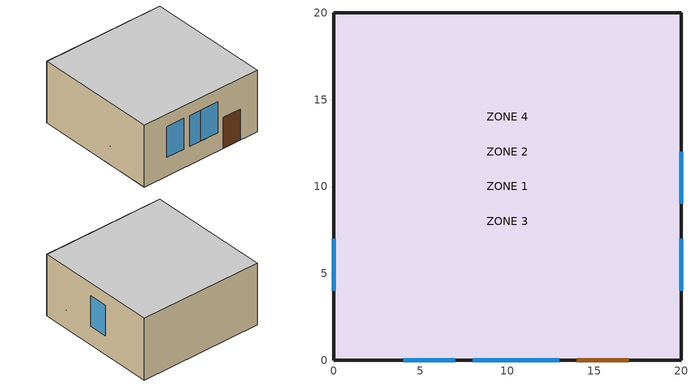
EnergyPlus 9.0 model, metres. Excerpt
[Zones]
ZONE 1
 floor adiabatic (FLOOR): 20,0 0,0 0,20 20,20 z0
 wall outside (EXTERIOR): 20,20 0,20 0,0 20,0 z0:10
 wall adiabatic (INTERIOR): 20,0 20,20 z0:10
 window (SINGLE PANE HW WINDOW): 4,0 7,0 z3:8
 door (HOLLOW WOOD DOOR): 14,0 17,0 z0:5
ZONE 2
 floor adiabatic (FLOOR): 20,0 0,0 0,20 20,20 z0
 wall outside (EXTERIOR): 0,0 20,0 20,20 0,20 z0:10
 wall adiabatic (INTERIOR): 0,20 0,0 z0:10
 window (SINGLE PANE HW WINDOW): 4,0 7,0 / 10,0 13,0 / 20,9 20,12 z3:8
ZONE 3
 floor to ZONE 1 (FLOOR34): 20,0 0,0 0,20 20,20 z0
 wall outside (EXTERIOR): 20,20 0,20 0,0 20,0 z0:10
 wall to ZONE 4 (INTERIOR): 20,0 20,20 z0:10
 window (SINGLE PANE HW WINDOW): 8,0 11,0 z3:8
 window inside (SINGLE PANE HW WINDOW): 20,4 20,7 z3:8
 roof outside (ROOF31): 0,20 0,0 20,0 20,20 z10
ZONE 4
 floor to ZONE 2 (FLOOR34): 20,0 0,0 0,20 20,20 z0
 wall outside (EXTERIOR): 0,0 20,0 20,20 0,20 z0:10
 window (SINGLE PANE HW WINDOW): 8,0 11,0 z3:8
 window inside (SINGLE PANE HW WINDOW): 0,7 0,4 z3:8
 roof outside (ROOF31): 0,20 0,0 20,0 20,20 z10
[Building]
BUILDING #1: North Axis {deg}=0; Terrain=Suburbs; Loads Convergence Tolerance Value=0.04; Temperature Convergence Tolerance Value {deltaC}=0.4; Solar Distribution=FullExterior; Maximum Number of Warmup Days=25; Minimum Number of Warmup Days=6
[Site:Location]
Chicago Ohare Intl Ap IL USA WMO=725300: Latitude {deg}=41.99; Longitude {deg}=-87.91; Time Zone {hr}=-6; Elevation {m}=205
[SizingPeriod:DesignDay] Day of Month=21; Humidity Condition Type=Wetbulb; Barometric Pressure {Pa}=98886; Rain Indicator=No; Snow Indicator=No; Daylight Saving Time Indicator=No; Solar Model Indicator=ASHRAEClearSky
Name | Month | Day Type | Maximum Dry-Bulb Temperature {C} | Daily Dry-Bulb Temperature Range {deltaC} | Wetbulb or DewPoint at Maximum Dry-Bulb {C} | Wind Speed {m/s} | Wind Direction {deg} | Sky Clearness
Chicago Ohare Intl Ap Ann Htg 99% Condns DB | 1 | WinterDesignDay | -16.6 | 0 | -16.6 | 4.9 | 270 | 0
Chicago Ohare Intl Ap Ann Clg 1% Condns DB=>MWB | 7 | SummerDesignDay | 31.6 | 10.5 | 23 | 5.2 | 230 | 1
[Site:GroundTemperature:BuildingSurface]
20, 20, 20, 20, 20, 20, 20, 20, 20, 20, 20, 20
[Material] Thermal Absorptance=0.9
Name | Roughness | Thickness {m} | Conductivity {W/m-K} | Density {kg/m3} | Specific Heat {J/kg-K} | Solar Absorptance | Visible Absorptance
A2 - 4 IN DENSE FACE BRICK | Rough | 0.101498 | 1.245296 | 2082.4 | 920.48 | 0.93 | 0.93
B3 - 2 IN INSULATION | VeryRough | 0.0509016 | 0.0432394 | 32.03693 | 836.8 | 0.5 | 0.5
C2 - 4 IN LW CONCRETE BLOCK | MediumRough | 0.101498 | 0.380507 | 608.7016 | 836.8 | 0.65 | 0.65
E1 - 3 / 4 IN PLASTER OR GYP BOARD | Smooth | 0.01905 | 0.726422 | 1601.846 | 836.8 | 0.92 | 0.92
WOOD - HARDWOOD 1 / 8 IN | MediumSmooth | 0.00316992 | 0.159121 | 720.8308 | 1255.2 | 0.78 | 0.78
C7 - 8 IN LW CONCRETE BLOCK | Rough | 0.203302 | 0.570761 | 608.7016 | 836.8 | 0.65 | 0.65
E5 - ACOUSTIC TILE | MediumSmooth | 0.01905 | 0.0605352 | 480.5539 | 836.8 | 0.32 | 0.32
C5 - 4 IN HW CONCRETE | MediumRough | 0.101498 | 1.729577 | 2242.585 | 836.8 | 0.65 | 0.65
C10 - 8 IN HW CONCRETE | MediumRough | 0.203302 | 1.729577 | 2242.585 | 836.8 | 0.65 | 0.65
E2 - 1 / 2 IN SLAG OR STONE | Rough | 0.0127102 | 1.435549 | 881.0155 | 1673.6 | 0.55 | 0.55
E3 - 3 / 8 IN FELT AND MEMBRANE | Rough | 0.00954024 | 0.190253 | 1121.292 | 1673.6 | 0.75 | 0.75
B6 - 2 IN DENSE INSULATION | VeryRough | 0.0509016 | 0.0432394 | 91.30524 | 836.8 | 0.5 | 0.5
C12 - 2 IN HW CONCRETE | MediumRough | 0.0509016 | 1.729577 | 2242.585 | 836.8 | 0.65 | 0.65
[Material:AirGap]
Name | Thermal Resistance {m2-K/W}
B1 - AIRSPACE RESISTANCE | 0.160367
E4 - CEILING AIRSPACE | 0.176228
[WindowMaterial:Glazing]
GLASS - CLEAR PLATE 1 / 4 IN: Optical Data Type=SpectralAverage; Thickness {m}=0.006; Solar Transmittance at Normal Incidence=0.775; Front Side Solar Reflectance at Normal Incidence=0.071; Back Side Solar Reflectance at Normal Incidence=0.071; Visible Transmittance at Normal Incidence=0.881; Front Side Visible Reflectance at Normal Incidence=0.08; Back Side Visible Reflectance at Normal Incidence=0.08; Infrared Transmittance at Normal Incidence=0; Front Side Infrared Hemispherical Emissivity=0.84; Back Side Infrared Hemispherical Emissivity=0.84; Conductivity {W/m-K}=0.9
[Construction]
EXTERIOR: A2 - 4 IN DENSE FACE BRICK, B3 - 2 IN INSULATION, C2 - 4 IN LW CONCRETE BLOCK, E1 - 3 / 4 IN PLASTER OR GYP BOARD
SINGLE PANE HW WINDOW: GLASS - CLEAR PLATE 1 / 4 IN
HOLLOW WOOD DOOR: WOOD - HARDWOOD 1 / 8 IN, B1 - AIRSPACE RESISTANCE, WOOD - HARDWOOD 1 / 8 IN
INTERIOR: C7 - 8 IN LW CONCRETE BLOCK
FLOOR: E5 - ACOUSTIC TILE, E4 - CEILING AIRSPACE, C5 - 4 IN HW CONCRETE
FLOOR34: C10 - 8 IN HW CONCRETE
ROOF31: E2 - 1 / 2 IN SLAG OR STONE, E3 - 3 / 8 IN FELT AND MEMBRANE, B6 - 2 IN DENSE INSULATION, C12 - 2 IN HW CONCRETE
[Zone] Type=1; Multiplier=1; Ceiling Height {m}=AutoCalculate; Volume {m3}=AutoCalculate
ZONE 1; ZONE 2; ZONE 3; ZONE 4
[Shading:Overhang] Tilt Angle from Window/Door {deg}=90; Depth {m}=3
Name | Window or Door | Height above Window or Door {m} | Left extension from Window/Door Width {m} | Right extension from Window/Door Width {m}
Zn001:Wall001:Win001:Shade001 | Zn001:Wall001:Win001 | 0.7 | 0.2 | 0.2
Zn001:Wall001:Door001:Shade001 | Zn001:Wall001:Door001 | 0.6 | 0 | 0
Zn002:Wall001:Win001:Shade001 | Zn002:Wall001:Win001 | 0.7 | 0 | 0
Zn002:Wall002:Win001:Shade001 | Zn002:Wall002:Win001 | 0.7 | 0 | 0
[Shading:Fin] Left Extension from Window/Door {m}=0.1; Left Distance Above Top of Window {m}=0.1; Left Distance Below Bottom of Window {m}=0.1; Left Tilt Angle from Window/Door {deg}=90; Left Depth {m}=3; Right Extension from Window/Door {m}=0.1; Right Distance Above Top of Window {m}=0.1; Right Distance Below Bottom of Window {m}=0.1; Right Tilt Angle from Window/Door {deg}=90; Right Depth {m}=3
Name | Window or Door
Zn001:Wall001:Shade003 | Zn001:Wall001:Win001
Zn002:Wall002:Shade002 | Zn002:Wall002:Win001
[People] Number of People Calculation Method=People/Area; People per Zone Floor Area {person/m2}=0.1; Fraction Radiant=0.3; Sensible Heat Fraction=0.6; Activity Level Schedule=OfficeSmall ACTIVITY_SCH; Carbon Dioxide Generation Rate {m3/s-W}=3.82e-08; Enable ASHRAE 55 Comfort Warnings=No; Mean Radiant Temperature Calculation Type=ZoneAveraged; Clothing Insulation Calculation Method=ClothingInsulationSchedule
Name | Zone or ZoneList | Number of People Schedule
Zone 1 People | ZONE 1 | OfficeSmall BLDG_OCC_SCH
Zone 2 People | ZONE 2 | OfficeSmall BLDG_OCC_SCH
Zone 3 People | ZONE 3 | obFMU_PeopleSch
Zone 4 People | ZONE 4 | obFMU_PeopleSch
[ZoneInfiltration:DesignFlowRate] Schedule=INFIL-SCHED; Design Flow Rate Calculation Method=AirChanges/Hour; Air Changes per Hour {1/hr}=1; Constant Term Coefficient=1; Temperature Term Coefficient=0; Velocity Term Coefficient=0; Velocity Squared Term Coefficient=0
Name | Zone or ZoneList
ZONE 1 Infil | ZONE 1
ZONE 2 Infil | ZONE 2
ZONE 3 Infil | ZONE 3
ZONE 4 Infil | ZONE 4
[ZoneControl:Thermostat] Control Type Schedule=Zone Control Type Schedule; Control 1=SmallOffice - Thermostat
Name | Zone or ZoneList
ZONE 1 CONTROLS | ZONE 1
ZONE 2 CONTROLS | ZONE 2
ZONE 3 CONTROLS | ZONE 3
ZONE 4 CONTROLS | ZONE 4
[ThermostatSetpoint:DualSetpoint]
SmallOffice - Thermostat: Heating Setpoint Temperature Schedule=OfficeSmall HTGSETP_SCH_NO_OPTIMUM; Cooling Setpoint Temperature Schedule=OfficeSmall CLGSETP_SCH_NO_OPTIMUM
[ZoneHVAC:IdealLoadsAirSystem] Maximum Heating Supply Air Temperature {C}=50; Minimum Cooling Supply Air Temperature {C}=13; Maximum Heating Supply Air Humidity Ratio {kgWater/kgDryAir}=0.015; Minimum Cooling Supply Air Humidity Ratio {kgWater/kgDryAir}=0.009; Heating Limit=NoLimit; Maximum Heating Air Flow Rate {m3/s}=autosize; Cooling Limit=NoLimit; Maximum Cooling Air Flow Rate {m3/s}=autosize; Dehumidification Control Type=ConstantSupplyHumidityRatio; Humidification Control Type=ConstantSupplyHumidityRatio
ZONE 1 Ideal Loads; ZONE 2 Ideal Loads; ZONE 3 Ideal Loads; ZONE 4 Ideal Loads
[Zone equipment]
ZONE 1: ZONE 1 Ideal Loads
ZONE 2: ZONE 2 Ideal Loads
ZONE 3: ZONE 3 Ideal Loads
ZONE 4: ZONE 4 Ideal Loads
[HybridModel:Zone] Calculate Zone Internal Thermal Mass=No; Calculate Zone Air Infiltration Rate=No; Calculate Zone People Count=Yes; Zone Input People Activity Schedule=OfficeSmall ACTIVITY_SCH; Zone Input People Sensivle Heat Fraction Schedule=People Sensible Heat Fraction Sch; Zone Input People Radiant Heat Fraction Schedule=People Radiation Heat Fraction Sch; Zone Input People CO2 Generation Rate Schedule=People CO2 Generation Rate Sch; Begin Month=1; Begin Day of Month=1; End Month=12; End Day of Month=31
Name | Zone | Zone Measured Air CO2 Concentration Schedule | Zone Input Supply Air Mass Flow Rate Schedule | Zone Input Supply Air CO2 Concentration Schedule
ZONE 1 HybridModel | ZONE 1 | ZONE 1_MeasuredCO2Concentration | ZONE 1_Inlet_MassFlow | ZONE 1_Inlet_CO2
ZONE 2 HybridModel | ZONE 2 | ZONE 2_MeasuredCO2Concentration | ZONE 2_Inlet_MassFlow | ZONE 2_Inlet_CO2
ZONE 3 HybridModel | ZONE 3 | ZONE 3_MeasuredCO2Concentration | ZONE 3_Inlet_MassFlow | ZONE 3_Inlet_CO2
ZONE 4 HybridModel | ZONE 4 | ZONE 4_MeasuredCO2Concentration | ZONE 4_Inlet_MassFlow | ZONE 4_Inlet_CO2
[Schedule:Day:Interval]
OfficeSmall BLDG_OCC_SCH Default; OfficeSmall BLDG_OCC_SCH Winter Design Day: No, 24:00, 0
OfficeSmall BLDG_OCC_SCH Summer Design Day: No, 24:00, 1
OfficeSmall BLDG_OCC_SCH Wkdy Day: No, 06:00, 0, 07:00, 0.11, 08:00, 0.21, 12:00, 1, 13:00, 0.53, 17:00, 1, 18:00, 0.32, 22:00, 0.11, 23:00, 0.05, 24:00, 0
OfficeSmall HTGSETP_SCH_NO_OPTIMUM Default; OfficeSmall HTGSETP_SCH_NO_OPTIMUM Summer Design Day: No, 24:00, 15.56
OfficeSmall HTGSETP_SCH_NO_OPTIMUM Wkdy Day: No, 06:00, 15.56, 19:00, 21.11, 24:00, 15.56
OfficeSmall HTGSETP_SCH_NO_OPTIMUM Winter Design Day: No, 24:00, 21.11
OfficeSmall CLGSETP_SCH_NO_OPTIMUM Default; OfficeSmall CLGSETP_SCH_NO_OPTIMUM Winter Design Day: No, 24:00, 29.44
OfficeSmall CLGSETP_SCH_NO_OPTIMUM Wkdy Day: No, 06:00, 29.44, 18:00, 23.89, 24:00, 29.44
OfficeSmall CLGSETP_SCH_NO_OPTIMUM Summer Design Day: No, 24:00, 23.89
[Schedule:Week:Daily]
OfficeSmall BLDG_OCC_SCH Week Rule - Jan1-Dec31: OfficeSmall BLDG_OCC_SCH Default, OfficeSmall BLDG_OCC_SCH Wkdy Day, OfficeSmall BLDG_OCC_SCH Wkdy Day, OfficeSmall BLDG_OCC_SCH Wkdy Day, OfficeSmall BLDG_OCC_SCH Wkdy Day, OfficeSmall BLDG_OCC_SCH Wkdy Day, OfficeSmall BLDG_OCC_SCH Default, OfficeSmall BLDG_OCC_SCH Default, OfficeSmall BLDG_OCC_SCH Summer Design Day, OfficeSmall BLDG_OCC_SCH Winter Design Day, OfficeSmall BLDG_OCC_SCH Default, OfficeSmall BLDG_OCC_SCH Default
OfficeSmall HTGSETP_SCH_NO_OPTIMUM Week Rule - Jan1-Dec31: OfficeSmall HTGSETP_SCH_NO_OPTIMUM Default, OfficeSmall HTGSETP_SCH_NO_OPTIMUM Wkdy Day, OfficeSmall HTGSETP_SCH_NO_OPTIMUM Wkdy Day, OfficeSmall HTGSETP_SCH_NO_OPTIMUM Wkdy Day, OfficeSmall HTGSETP_SCH_NO_OPTIMUM Wkdy Day, OfficeSmall HTGSETP_SCH_NO_OPTIMUM Wkdy Day, OfficeSmall HTGSETP_SCH_NO_OPTIMUM Default, OfficeSmall HTGSETP_SCH_NO_OPTIMUM Default, OfficeSmall HTGSETP_SCH_NO_OPTIMUM Summer Design Day, OfficeSmall HTGSETP_SCH_NO_OPTIMUM Winter Design Day, OfficeSmall HTGSETP_SCH_NO_OPTIMUM Default, OfficeSmall HTGSETP_SCH_NO_OPTIMUM Default
OfficeSmall CLGSETP_SCH_NO_OPTIMUM Week Rule - Jan1-Dec31: OfficeSmall CLGSETP_SCH_NO_OPTIMUM Default, OfficeSmall CLGSETP_SCH_NO_OPTIMUM Wkdy Day, OfficeSmall CLGSETP_SCH_NO_OPTIMUM Wkdy Day, OfficeSmall CLGSETP_SCH_NO_OPTIMUM Wkdy Day, OfficeSmall CLGSETP_SCH_NO_OPTIMUM Wkdy Day, OfficeSmall CLGSETP_SCH_NO_OPTIMUM Wkdy Day, OfficeSmall CLGSETP_SCH_NO_OPTIMUM Default, OfficeSmall CLGSETP_SCH_NO_OPTIMUM Default, OfficeSmall CLGSETP_SCH_NO_OPTIMUM Summer Design Day, OfficeSmall CLGSETP_SCH_NO_OPTIMUM Winter Design Day, OfficeSmall CLGSETP_SCH_NO_OPTIMUM Default, OfficeSmall CLGSETP_SCH_NO_OPTIMUM Default
[Schedule:Year]
OfficeSmall BLDG_OCC_SCH: OfficeSmall BLDG_OCC_SCH Week Rule - Jan1-Dec31, 1, 1, 12, 31
OfficeSmall HTGSETP_SCH_NO_OPTIMUM: OfficeSmall HTGSETP_SCH_NO_OPTIMUM Week Rule - Jan1-Dec31, 1, 1, 12, 31
OfficeSmall CLGSETP_SCH_NO_OPTIMUM: OfficeSmall CLGSETP_SCH_NO_OPTIMUM Week Rule - Jan1-Dec31, 1, 1, 12, 31
[Schedule:Compact]
INFIL-SCHED: Through: 12/31, For: AllDays, Until: 06:00, 1, Until: 09:00, 0.5, Until: 19:00, 0.25, Until: 22:00, 0.5, Until: 24:00, 1
ZONE CONTROL TYPE SCHEDULE: Through: 12/31, For: AllDays, Until: 24:00, 4
OfficeSmall ACTIVITY_SCH: Through: 12/31, For: AllDays, Until: 24:00, 120
People Sensible Heat Fraction Sch: Through: 12/31, For: AllDays, Until: 24:00, 0.6
People Radiation Heat Fraction Sch: Through: 12/31, For: AllDays, Until: 24:00, 0.3
People CO2 Generation Rate Sch: Through: 12/31, For: AllDays, Until: 24:00, 3.82e-08
[Schedule:File]
obFMU_PeopleSch: People Fraction, HybridModel_Measurements_with_HVAC.csv, 5, 1, 8760, Comma, No, 10
ZONE 1_MeasuredCO2Concentration: Any Number, HybridModel_Measurements_with_HVAC.csv, 14, 1, 8760, Comma, 10
ZONE 2_MeasuredCO2Concentration: Any Number, HybridModel_Measurements_with_HVAC.csv, 15, 1, 8760, Comma, 10
ZONE 3_MeasuredCO2Concentration: Any Number, HybridModel_Measurements_with_HVAC.csv, 16, 1, 8760, Comma, 10
ZONE 4_MeasuredCO2Concentration: Any Number, HybridModel_Measurements_with_HVAC.csv, 17, 1, 8760, Comma, 10
ZONE 1_Inlet_MassFlow: Any Number, HybridModel_Measurements_with_HVAC.csv, 18, 1, 8760, Comma, 10
ZONE 2_Inlet_MassFlow: Any Number, HybridModel_Measurements_with_HVAC.csv, 19, 1, 8760, Comma, 10
ZONE 3_Inlet_MassFlow: Any Number, HybridModel_Measurements_with_HVAC.csv, 20, 1, 8760, Comma, 10
ZONE 4_Inlet_MassFlow: Any Number, HybridModel_Measurements_with_HVAC.csv, 21, 1, 8760, Comma, 10
ZONE 1_Inlet_CO2: Any Number, HybridModel_Measurements_with_HVAC.csv, 30, 1, 8760, Comma, 10
ZONE 2_Inlet_CO2: Any Number, HybridModel_Measurements_with_HVAC.csv, 31, 1, 8760, Comma, 10
ZONE 3_Inlet_CO2: Any Number, HybridModel_Measurements_with_HVAC.csv, 32, 1, 8760, Comma, 10
ZONE 4_Inlet_CO2: Any Number, HybridModel_Measurements_with_HVAC.csv, 33, 1, 8760, Comma, 10
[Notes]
HybridZoneModel.idf
Basic file description:  Small, 4 zone model to illustrate simple rectangular building using 4ZoneWithShading_Simple_1.idf
Highlights:              Hybrid model use measured zone air temperature data to inversely calculate zone air infiltration air change per hour (ach) and zone internal !                          thermal mass
External file:           HybridModel_Measurements_with_HVAC.csv for zone air temperature data input
Simulation Location/Run: CHICAGO_OHARE_INTL_IL_USA, 2 design days
Location:                Chicago, IL
Run Control:             Weather file simulation
Building: Fictional 4 zone, 2 story building.
The building is oriented due north.
Floor Area:        1,600 m2
Number of Stories: 2
Zone Description Details:
Internal gains description:     NA
Interzone Surfaces:             None
Internal Mass:                  None
People:                         None
Lights:                         None
Equipment:                      None
Detached Shading:               None
Daylight:                       None
Natural Ventilation:            None
Compact Schedules:              Yes
Solar Distribution:             FullExterior
HVAC:                           Ideal Loads System
Zonal Equipment:                NA
Central Air Handling Equipment: No
System Equipment Autosize:      No
Purchased Cooling:              No
Purchased Heating:              No
Purchased Chilled Water:        No
Purchased Hot Water:            No
Coils:                          None
Pumps:                          None
Boilers:                        None
Chillers:                       None
Towers:                         None
Standard Reports:               Variable Dictionary, Surfaces (dxf-wireframe), Meter File
Timestep or Hourly Variables:   Hourly and Daily
Time bins Report:               None
HTML Report:                    None
Environmental Emissions:        None
Utility Tariffs:                None
